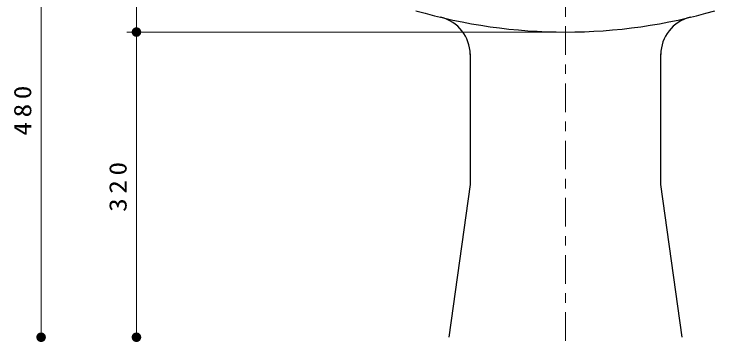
# Model space of a CAD drawing. Units: millimetres on the paper, scale 1:10. Extents: x -365 to 0, y 0 to 257.
# Drawn here: x -153 to -79.5, y 121.5 to 155.3 of the extents above; entities that cross this region are included whole.
import ezdxf

# ---------------------------------------------------------------- set-up
doc = ezdxf.new("R2010")
doc.units = ezdxf.units.MM
doc.linetypes.add('USER2', pattern=[6, 3, -1, 1, -1])
doc.layers.add('1_10', color=7, linetype='Continuous', lineweight=13)
doc.styles.add('ＭＳ ゴシック', font='')
doc.styles.get('ＭＳ ゴシック').set_extended_font_data('MS Gothic')

# ---------------------------------------------------------------- blocks, each defined once
blk = doc.blocks.new('filled_dot')
at = {"color": 0, "linetype": 'Continuous', "lineweight": -2, "const_width": 1.25}
blk.add_lwpolyline([(-0.625, 0, 1), (0.625, 0, 1)], format="xyb", close=True, dxfattribs=at)

msp = doc.modelspace()

# ---------------------------------------------------------------- linework, layer by layer
at = {"layer": '1_10', "linetype": 'USER2'}
msp.add_line((-95.177, 172.03), (-95.177, 69.904), dxfattribs=at)
at = {"layer": '1_10'}
for p, q in [((-150.177, 121.417), (-150.177, 169.417)), ((-140.177, 153.418), (-140.177, 169.418)), ((-96.177, 153.418), (-141.177, 153.418)), ((-140.177, 121.418), (-140.177, 153.418))]:
    msp.add_line(p, q, dxfattribs=at)
at = {"layer": '1_10', "lineweight": 25}
for p, q in [((-105.177, 151.12), (-105.177, 137.418)), ((-85.177, 137.418), (-85.177, 151.12)), ((-105.177, 137.418), (-107.427, 121.418)), ((-82.927, 121.418), (-85.177, 137.418))]:
    msp.add_line(p, q, dxfattribs=at)
for centre, radius, start, end in [((-95.177, 209.418), 56, 253.73979, 286.2602), ((-109.177, 151.074), 4, 0, 76.5066), ((-81.177, 151.074), 4, 103.4934, 180)]:
    msp.add_arc(centre, radius, start, end, dxfattribs=at)

# ---------------------------------------------------------------- block references
at = {"layer": '1_10', "xscale": 0.4, "yscale": 0.4}
for p, rotation in [((-140.177, 153.418), 90), ((-140.177, 153.418), 270), ((-150.177, 121.418), 270), ((-150.177, 121.417), 90), ((-140.177, 121.418), 90), ((-140.177, 121.418), 270)]:
    msp.add_blockref('filled_dot', p, dxfattribs=dict(at, rotation=rotation))

# ---------------------------------------------------------------- texts
at = {"layer": '1_10', "char_height": 1.833, "attachment_point": 8, "rotation": 90, "style": 'ＭＳ ゴシック'}
for s, insert in [('\\T1.33;\\W1.15;480', (-151.177, 145.417)), ('\\T1.33;\\W1.15;320', (-141.177, 137.418))]:
    msp.add_mtext(s, dxfattribs=dict(at, insert=insert))

doc.saveas('drawing.dxf')
